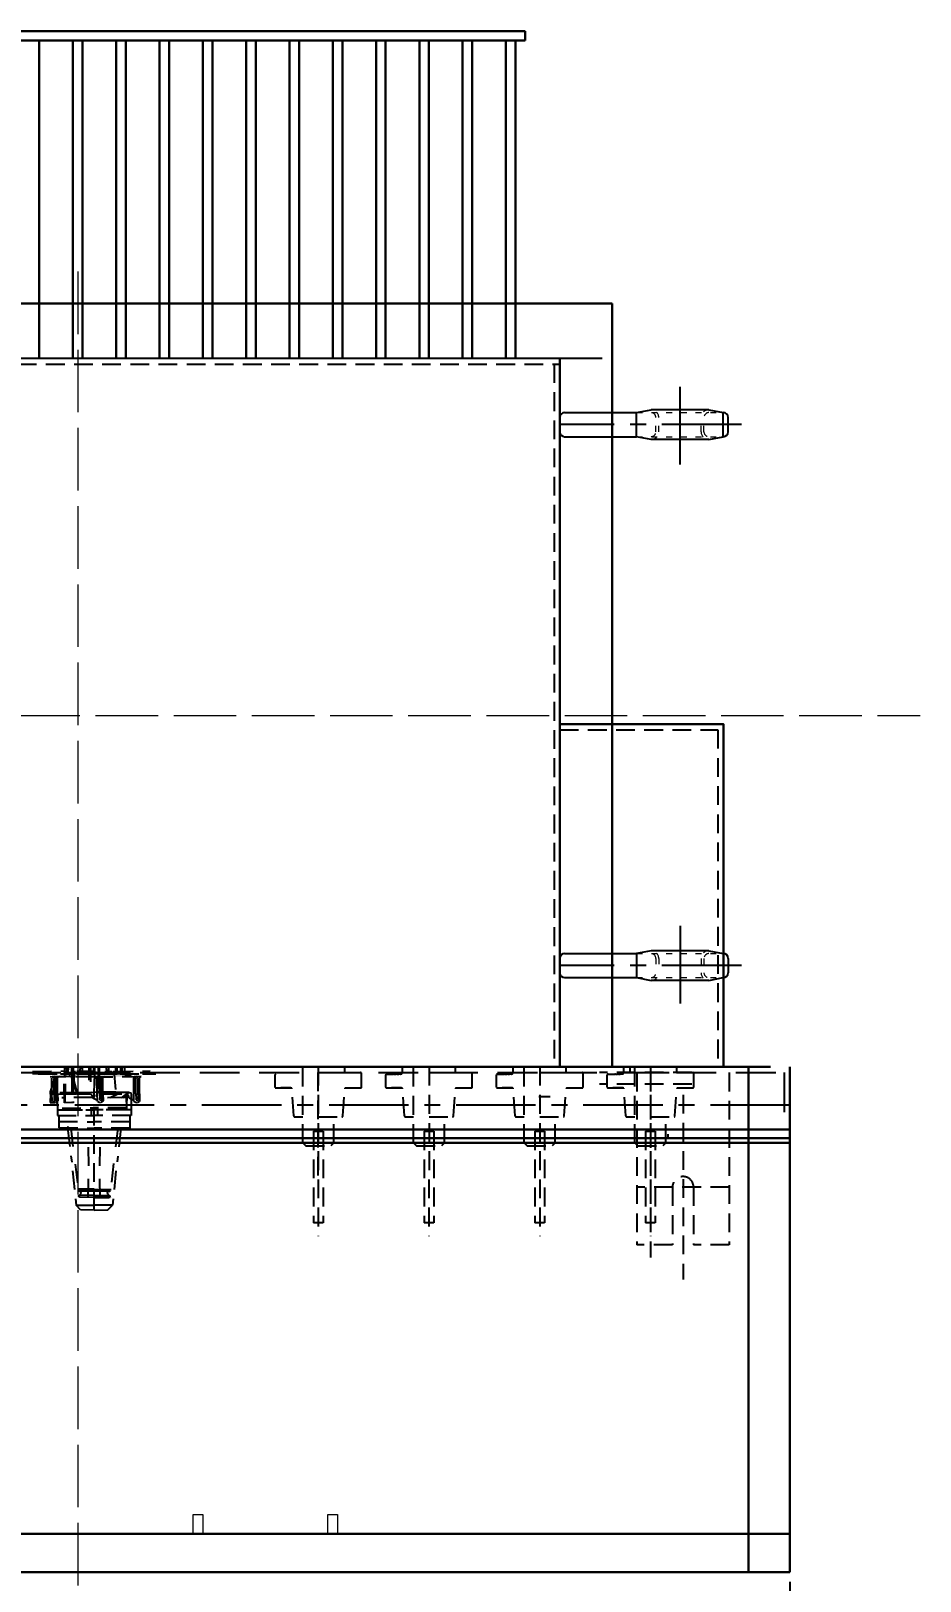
# Model space of a CAD drawing. Header units: millimetres. Extents: x 222663 to 230512, y -187965 to -182415.
# Drawn here: x 224485 to 225408, y -186896 to -185286 of the extents above; entities that cross this region are included whole.
import ezdxf

# ---------------------------------------------------------------- set-up
doc = ezdxf.new("R2010")
doc.units = ezdxf.units.MM
doc.header["$LTSCALE"] = 13
for name, pattern in [('ACAD_ISO03W100', [1.18, 0.47, -0.71]), ('CENTER', [50.8, 31.75, -6.35, 6.35, -6.35]), ('CENTERX2', [101.6, 63.5, -12.7, 12.7, -12.7]), ('DASHED', [0.75, 0.5, -0.25]), ('GEN3', [6.25, 5, -1.25]), ('HIDDEN', [9.525, 6.35, -3.175])]:
    doc.linetypes.add(name, pattern=pattern)
doc.layers.get('0').update_dxf_attribs({"color": 1, "linetype": 'CENTER'})
for name, color, linetype in [('1', 4, 'Continuous'), ('粗实线', 4, 'Continuous'), ('细实线', 2, 'Continuous'), ('虚线', 6, 'HIDDEN'), ('铁心虚线', 1, 'DASHED')]:
    doc.layers.add(name, color=color, linetype=linetype)
doc.layers.add('标注、文本', color=3, linetype='Continuous', lineweight=25)
doc.styles.get("Standard").update_dxf_attribs({"font": 'gbenor.shx', "bigfont": 'gbcbig.shx'})
doc.dimstyles.new('1-20', dxfattribs={"dimscale": 20, "dimtxt": 3.5, "dimasz": 2, "dimexe": 1.5, "dimexo": 0.5, "dimgap": 0.5, "dimtad": 1, "dimtoh": 1, "dimdec": 1, "dimdsep": 46, "dimtxsty": 'Standard', "dimcen": 2.5, "dimclrd": 3, "dimclre": 3, "dimclrt": 3, "dimadec": 0, "dimazin": 2, "dimtfac": 1, "dimtdec": 1, "dimtmove": 0, "dimatfit": 2, "dimfxl": 1, "dimarcsym": 0})

# ---------------------------------------------------------------- blocks, each defined once
blk = doc.blocks.new('*D2283')
at = {"color": 3, "linetype": 'ByBlock', "lineweight": -2, "transparency": 16777216}
for p, q in [((223793.3, -186897.3), (223793.3, -187089)), ((225273.3, -186897.3), (225273.3, -187089)), ((223833.3, -187059), (225233.3, -187059))]:
    blk.add_line(p, q, dxfattribs=at)
at = {"color": 3, "linetype": 'ByBlock', "lineweight": -3, "transparency": 16777216}
for points in [[(223833.3, -187052.4), (223833.3, -187065.7), (223793.3, -187059)], [(225233.3, -187052.4), (225233.3, -187065.7), (225273.3, -187059)]]:
    blk.add_solid(points, dxfattribs=at)
at = {"layer": 'Defpoints', "color": 0, "linetype": 'ByBlock', "lineweight": -3, "transparency": 16777216}
for p in [(223793.3, -186887.3), (225273.3, -186887.3), (225273.3, -187059)]:
    blk.add_point(p, dxfattribs=at)
at = {"color": 3, "linetype": 'ByBlock', "lineweight": -3, "transparency": 16777216, "insert": (224533.3, -187014), "char_height": 70, "attachment_point": 5}
blk.add_mtext('1480', dxfattribs=at)

msp = doc.modelspace()

# ---------------------------------------------------------------- hatches: boundary and pattern name
at = {"layer": '铁心虚线', "ltscale": 3}
h = msp.add_hatch(color=6, dxfattribs=at)
h.dxf.hatch_style = 2
h.paths.add_polyline_path([(224550.25, -186369.19), (224581.58, -186369.24), (224582.38, -186372.7)])
h = msp.add_hatch(color=6, dxfattribs=at)
h.dxf.hatch_style = 2
h.paths.add_polyline_path([(224550.25, -186369.19), (224551.05, -186372.65), (224582.38, -186372.7)])
h = msp.add_hatch(color=6, dxfattribs=at)
h.dxf.hatch_style = 2
h.paths.add_polyline_path([(224581.58, -186369.24), (224587.43, -186369.34), (224588.07, -186372.11)])
h = msp.add_hatch(color=6, dxfattribs=at)
h.dxf.hatch_style = 2
h.paths.add_polyline_path([(224581.58, -186369.24), (224582.38, -186372.7), (224588.07, -186372.11)])
h = msp.add_hatch(color=6, dxfattribs=at)
h.dxf.hatch_style = 2
h.paths.add_polyline_path([(224587.43, -186369.34), (224588.07, -186372.11), (224588.12, -186369.18)])

# ---------------------------------------------------------------- linework, layer by layer
at = {"color": 7, "linetype": 'ByBlock', "lineweight": 30}
for p, q in [((224068.26, -185286.34), (224998.26, -185286.34)), ((224998.26, -185286.34), (224998.26, -185296.34)), ((224068.26, -185296.34), (224998.26, -185296.34)), ((224493.26, -185296.34), (224493.26, -185626.34)), ((224528.26, -185296.34), (224528.26, -185626.34)), ((224538.26, -185296.34), (224538.26, -185626.34)), ((224573.26, -185296.34), (224573.26, -185626.34)), ((224583.26, -185296.34), (224583.26, -185626.34)), ((224618.26, -185296.34), (224618.26, -185626.34)), ((224628.26, -185296.34), (224628.26, -185626.34)), ((224663.26, -185296.34), (224663.26, -185626.34)), ((224673.26, -185296.34), (224673.26, -185626.34)), ((224708.26, -185296.34), (224708.26, -185626.34)), ((224718.26, -185296.34), (224718.26, -185626.34)), ((224753.26, -185296.34), (224753.26, -185626.34)), ((224763.26, -185296.34), (224763.26, -185626.34)), ((224798.26, -185296.34), (224798.26, -185626.34)), ((224808.26, -185296.34), (224808.26, -185626.34)), ((224843.26, -185296.34), (224843.26, -185626.34)), ((224853.26, -185296.34), (224853.26, -185626.34)), ((224888.26, -185296.34), (224888.26, -185626.34)), ((224898.26, -185296.34), (224898.26, -185626.34)), ((224933.26, -185296.34), (224933.26, -185626.34)), ((224943.26, -185296.34), (224943.26, -185626.34)), ((224978.26, -185296.34), (224978.26, -185626.34)), ((224988.26, -185296.34), (224988.26, -185626.34)), ((223977.76, -185569.34), (225088.76, -185569.34)), ((225088.76, -185569.34), (225088.76, -186362.34)), ((225034.26, -185626.34), (225034.26, -186362.34)), ((225230.26, -186362.34), (225230.26, -186887.34)), ((225273.26, -186362.34), (225273.26, -186887.34)), ((223793.26, -186847.34), (225273.26, -186847.34)), ((223793.26, -186887.34), (225273.26, -186887.34))]:
    msp.add_line(p, q, dxfattribs=at)
at = {"color": 1, "linetype": 'GEN3', "lineweight": 18}
for p, q in [((224533.26, -185536.16), (224533.26, -186975.68)), ((223658.03, -185997.34), (225408.49, -185997.34))]:
    msp.add_line(p, q, dxfattribs=at)
at = {"color": 7, "linetype": 'ByBlock', "lineweight": 30}
msp.add_lwpolyline([(225034.26, -186006.34), (225204.26, -186006.34), (225204.26, -186362.34)], dxfattribs=at)
at = {"color": 7, "linetype": 'Continuous', "lineweight": 18}
for points in [[(224663.31, -186847.34), (224653.31, -186847.34), (224653.31, -186827.34), (224663.31, -186827.34)], [(224803.31, -186847.34), (224793.31, -186847.34), (224793.31, -186827.34), (224803.31, -186827.34)]]:
    msp.add_lwpolyline(points, close=True, dxfattribs=at)
at = {"layer": '1', "color": 1, "linetype": 'CENTERX2', "lineweight": -3, "ltscale": 0.1}
for p, q in [((225159.26, -185736.6), (225159.26, -185655.9)), ((225222.88, -185695.26), (225034.26, -185695.26)), ((225159.26, -186215.87), (225159.26, -186296.57)), ((225222.88, -186257.21), (225034.26, -186257.21)), ((225273.26, -186402.34), (223793.26, -186402.34))]:
    msp.add_line(p, q, dxfattribs=at)
at = {"layer": '标注、文本'}
for p, q in [((223988.26, -185626.34), (225078.26, -185626.34)), ((225114.01, -185682.76), (225129.01, -185679.76)), ((225189.01, -185679.76), (225129.01, -185679.76)), ((225189.01, -185679.76), (225204.01, -185682.76)), ((225034.26, -185702.76), (225034.26, -185687.76)), ((225039.26, -185682.76), (225114.01, -185682.76)), ((225114.01, -185707.76), (225114.01, -185682.76)), ((225204.01, -185707.76), (225204.01, -185682.76)), ((225209.25, -185702.76), (225209.25, -185687.76)), ((225039.26, -185707.76), (225114.01, -185707.76)), ((225129.01, -185710.76), (225114.01, -185707.76)), ((225189.01, -185710.76), (225129.01, -185710.76)), ((225189.01, -185710.76), (225204.01, -185707.76)), ((225129.01, -186241.71), (225114.01, -186244.71)), ((225189.01, -186241.71), (225129.01, -186241.71)), ((225189.01, -186241.71), (225204.01, -186244.71)), ((225034.26, -186249.71), (225034.26, -186264.71)), ((225039.26, -186244.71), (225114.01, -186244.71)), ((225114.01, -186244.71), (225114.01, -186269.71)), ((225204.01, -186244.71), (225204.01, -186269.71)), ((225209.25, -186249.71), (225209.25, -186264.71)), ((225039.26, -186269.71), (225114.01, -186269.71)), ((225114.01, -186269.71), (225129.01, -186272.71)), ((225189.01, -186272.71), (225129.01, -186272.71)), ((225189.01, -186272.71), (225204.01, -186269.71))]:
    msp.add_line(p, q, dxfattribs=at)
at = {"layer": '标注、文本', "color": 2, "linetype": 'ACAD_ISO03W100', "lineweight": 18}
for p, q in [((225114.01, -185682.76), (225204.25, -185682.76)), ((225134.01, -185702.76), (225134.01, -185687.76)), ((225137.01, -185702.76), (225137.01, -185687.76)), ((225181.01, -185702.76), (225181.01, -185687.76)), ((225184.01, -185702.76), (225184.01, -185687.76)), ((225114.01, -185707.76), (225204.25, -185707.76)), ((225114.01, -186244.71), (225204.25, -186244.71)), ((225134.01, -186249.71), (225134.01, -186264.71)), ((225137.01, -186249.71), (225137.01, -186264.71)), ((225181.01, -186249.71), (225181.01, -186264.71)), ((225184.01, -186249.71), (225184.01, -186264.71)), ((225114.01, -186269.71), (225204.25, -186269.71))]:
    msp.add_line(p, q, dxfattribs=at)
for centre, radius, start, end in [((225129.01, -185687.76), 8, 0, 90), ((225189.01, -185687.76), 8, 90, 180), ((225129.01, -185687.76), 5, 0, 90), ((225189.01, -185687.76), 5, 90, 180), ((225129.01, -185702.76), 5, 270, 0), ((225129.01, -185702.76), 8, 270, 0), ((225189.01, -185702.76), 8, 180, 270), ((225189.01, -185702.76), 5, 180, 270), ((225129.01, -186249.71), 8, 0, 90), ((225189.01, -186249.71), 8, 90, 180), ((225129.01, -186249.71), 5, 0, 90), ((225189.01, -186249.71), 5, 90, 180), ((225129.01, -186264.71), 5, 270, 0), ((225129.01, -186264.71), 8, 270, 0), ((225189.01, -186264.71), 8, 180, 270), ((225189.01, -186264.71), 5, 180, 270)]:
    msp.add_arc(centre, radius, start, end, dxfattribs=at)
at = {"layer": '标注、文本'}
for centre, start, end in [((225039.26, -185687.76), 90, 180), ((225204.25, -185687.76), 0, 90), ((225039.26, -185702.76), 180, 270), ((225204.25, -185702.76), 270, 0), ((225039.26, -186249.71), 90, 180), ((225204.25, -186249.71), 0, 90), ((225039.26, -186264.71), 180, 270), ((225204.25, -186264.71), 270, 0)]:
    msp.add_arc(centre, 5, start, end, dxfattribs=at)
at = {"layer": '粗实线', "lineweight": 30}
for p, q in [((223793.26, -186362.34), (225253.26, -186362.34)), ((225273.26, -186362.34), (225273.26, -186427.34)), ((223793.26, -186427.34), (225273.26, -186427.34))]:
    msp.add_line(p, q, dxfattribs=at)
at = {"layer": '细实线', "color": 4, "lineweight": 30}
for p, q in [((223793.26, -186436.29), (225273.26, -186436.29)), ((223793.26, -186441.29), (225273.26, -186441.29))]:
    msp.add_line(p, q, dxfattribs=at)
at = {"layer": '虚线', "ltscale": 0.5}
for p, q in [((223793.26, -186368.34), (225273.26, -186368.34)), ((225267.26, -186368.34), (225267.26, -186427.34))]:
    msp.add_line(p, q, dxfattribs=at)
at = {"layer": '铁心虚线', "color": 6, "ltscale": 3}
for p, q in [((224032.26, -185626.34), (225034.26, -185626.34)), ((224032.26, -185632.34), (225034.26, -185632.34)), ((225028.26, -185632.34), (225028.26, -186362.34)), ((224550.26, -186511.22), (224550.58, -186362.34)), ((224738.29, -186383.34), (224738.29, -186370.82)), ((224767.27, -186441.34), (224767.27, -186362.34)), ((224783.28, -186362.34), (224783.26, -186538.23)), ((224783.27, -186368.34), (224823.27, -186368.34)), ((224783.29, -186368.34), (224823.29, -186368.34)), ((224783.29, -186368.34), (224827.29, -186368.34)), ((224783.3, -186475.37), (224783.3, -186362.34)), ((224783.3, -186362.34), (224783.3, -186414.34)), ((224810.77, -186368.34), (224810.77, -186362.34)), ((224810.79, -186368.34), (224810.79, -186362.34)), ((224828.29, -186383.34), (224828.29, -186369.34)), ((224853.32, -186383.34), (224853.32, -186370.82)), ((224854.32, -186369.82), (224859.33, -186369.84)), ((224859.33, -186370.39), (224859.33, -186369.84)), ((224861.27, -186370.39), (224859.33, -186370.39)), ((224861.27, -186369.84), (224861.27, -186370.39)), ((224861.27, -186369.84), (224861.27, -186370.39)), ((224862.22, -186369.84), (224861.27, -186369.84)), ((224862.22, -186370.39), (224862.22, -186369.84)), ((224864.17, -186370.39), (224862.22, -186370.39)), ((224865.12, -186369.84), (224864.17, -186369.84)), ((224864.17, -186369.84), (224864.17, -186370.39)), ((224864.17, -186369.84), (224864.17, -186370.39)), ((224865.12, -186370.39), (224865.12, -186369.84)), ((224867.06, -186370.39), (224865.12, -186370.39)), ((224868.82, -186369.84), (224867.06, -186369.84)), ((224867.06, -186369.84), (224867.06, -186370.39)), ((224870.8, -186366.34), (224870.8, -186362.34)), ((224870.82, -186367.84), (224870.82, -186362.34)), ((224882.3, -186441.34), (224882.3, -186362.34)), ((224898.31, -186362.34), (224898.29, -186538.23)), ((224898.3, -186368.34), (224938.3, -186368.34)), ((224898.32, -186368.34), (224938.32, -186368.34)), ((224898.32, -186368.34), (224942.32, -186368.34)), ((224925.8, -186368.34), (224925.8, -186362.34)), ((224925.82, -186368.34), (224925.82, -186362.34)), ((224943.32, -186383.34), (224943.32, -186369.34)), ((224968.34, -186383.34), (224968.34, -186370.82)), ((224969.34, -186369.82), (224974.35, -186369.84)), ((224974.35, -186370.39), (224974.35, -186369.84)), ((224976.29, -186370.39), (224974.35, -186370.39)), ((224976.29, -186369.84), (224976.29, -186370.39)), ((224976.29, -186369.84), (224976.29, -186370.39)), ((224977.24, -186369.84), (224976.29, -186369.84)), ((224977.24, -186370.39), (224977.24, -186369.84)), ((224979.19, -186370.39), (224977.24, -186370.39)), ((224980.14, -186369.84), (224979.19, -186369.84)), ((224979.19, -186369.84), (224979.19, -186370.39)), ((224979.19, -186369.84), (224979.19, -186370.39)), ((224980.14, -186370.39), (224980.14, -186369.84)), ((224982.08, -186370.39), (224980.14, -186370.39)), ((224983.84, -186369.84), (224982.08, -186369.84)), ((224982.08, -186369.84), (224982.08, -186370.39)), ((224985.82, -186366.34), (224985.82, -186362.34)), ((224985.84, -186367.84), (224985.84, -186362.34)), ((224997.32, -186441.34), (224997.32, -186362.34)), ((225013.33, -186362.34), (225013.31, -186538.23)), ((225013.32, -186368.34), (225053.32, -186368.34)), ((225013.34, -186368.34), (225053.33, -186368.34)), ((225013.34, -186368.34), (225057.34, -186368.34)), ((225040.82, -186368.34), (225040.82, -186362.34)), ((225040.83, -186368.34), (225040.83, -186362.34)), ((225058.34, -186383.34), (225058.34, -186369.34)), ((225171.35, -186368.34), (225075.35, -186368.34)), ((225083.34, -186383.34), (225083.34, -186370.82)), ((225084.34, -186369.82), (225089.35, -186369.84)), ((225089.35, -186370.39), (225089.35, -186369.84)), ((225091.29, -186370.39), (225089.35, -186370.39)), ((225091.29, -186369.84), (225091.29, -186370.39)), ((225091.29, -186369.84), (225091.29, -186370.39)), ((225092.24, -186369.84), (225091.29, -186369.84)), ((225092.24, -186370.39), (225092.24, -186369.84)), ((225094.19, -186370.39), (225092.24, -186370.39)), ((225095.14, -186369.84), (225094.19, -186369.84)), ((225094.19, -186369.84), (225094.19, -186370.39)), ((225094.19, -186369.84), (225094.19, -186370.39)), ((225095.14, -186370.39), (225095.14, -186369.84)), ((225097.08, -186370.39), (225095.14, -186370.39)), ((225098.84, -186369.84), (225097.08, -186369.84)), ((225097.08, -186369.84), (225097.08, -186370.39)), ((225100.82, -186366.34), (225100.82, -186362.34)), ((225100.84, -186367.84), (225100.84, -186362.34)), ((225106.85, -186362.34), (225106.85, -186368.34)), ((225112.32, -186441.34), (225112.32, -186362.34)), ((225114.26, -186368.34), (225114.26, -186547.34)), ((225128.33, -186362.34), (225128.31, -186538.23)), ((225128.32, -186368.34), (225168.32, -186368.34)), ((225128.34, -186368.34), (225168.34, -186368.34)), ((225128.34, -186368.34), (225172.34, -186368.34)), ((225128.35, -186368.34), (225128.35, -186560.34)), ((225155.82, -186368.34), (225155.82, -186362.34)), ((225155.84, -186368.34), (225155.84, -186362.34)), ((225173.34, -186383.34), (225173.34, -186369.34)), ((225210.26, -186368.34), (225210.26, -186547.34)), ((224739.29, -186384.34), (224754.86, -186384.34)), ((224754.84, -186384.34), (224744.27, -186384.34)), ((224754.85, -186384.34), (224744.29, -186384.34)), ((224757.71, -186413.4), (224755.84, -186385.27)), ((224757.72, -186413.4), (224755.85, -186385.27)), ((224808.84, -186413.4), (224810.71, -186385.27)), ((224808.85, -186413.4), (224810.72, -186385.27)), ((224811.71, -186384.34), (224822.27, -186384.34)), ((224811.72, -186384.34), (224822.29, -186384.34)), ((224811.73, -186384.34), (224827.29, -186384.34)), ((224854.32, -186384.34), (224869.89, -186384.34)), ((224869.87, -186384.34), (224859.3, -186384.34)), ((224869.88, -186384.34), (224859.32, -186384.34)), ((224872.74, -186413.4), (224870.87, -186385.27)), ((224872.75, -186413.4), (224870.88, -186385.27)), ((224923.87, -186413.4), (224925.74, -186385.27)), ((224923.88, -186413.4), (224925.75, -186385.27)), ((224926.74, -186384.34), (224937.31, -186384.34)), ((224926.75, -186384.34), (224937.32, -186384.34)), ((224926.76, -186384.34), (224942.32, -186384.34)), ((224969.34, -186384.34), (224984.91, -186384.34)), ((224984.89, -186384.34), (224974.32, -186384.34)), ((224984.9, -186384.34), (224974.33, -186384.34)), ((224987.76, -186413.4), (224985.88, -186385.27)), ((224987.77, -186413.4), (224985.9, -186385.27)), ((225038.88, -186413.4), (225040.76, -186385.27)), ((225038.9, -186413.4), (225040.77, -186385.27)), ((225041.76, -186384.34), (225052.32, -186384.34)), ((225041.77, -186384.34), (225052.34, -186384.34)), ((225041.78, -186384.34), (225057.34, -186384.34)), ((225171.35, -186380.34), (225075.35, -186380.34)), ((225084.34, -186384.34), (225099.91, -186384.34)), ((225099.89, -186384.34), (225089.32, -186384.34)), ((225099.9, -186384.34), (225089.34, -186384.34)), ((225102.76, -186413.4), (225100.89, -186385.27)), ((225102.77, -186413.4), (225100.9, -186385.27)), ((225153.89, -186413.4), (225155.76, -186385.27)), ((225153.9, -186413.4), (225155.77, -186385.27)), ((225156.76, -186384.34), (225167.32, -186384.34)), ((225156.77, -186384.34), (225167.34, -186384.34)), ((225156.78, -186384.34), (225172.34, -186384.34)), ((225012.34, -186393.34), (225024.34, -186393.34)), ((225162.26, -186391.34), (225162.26, -186583.34)), ((224758.71, -186414.34), (224767.27, -186414.34)), ((224758.72, -186414.34), (224767.29, -186414.34)), ((224783.27, -186414.34), (224807.84, -186414.34)), ((224783.29, -186414.34), (224807.85, -186414.34)), ((224799.27, -186441.34), (224799.27, -186414.34)), ((224873.74, -186414.34), (224882.3, -186414.34)), ((224873.75, -186414.34), (224882.32, -186414.34)), ((224898.31, -186414.34), (224922.87, -186414.34)), ((224898.32, -186414.34), (224922.88, -186414.34)), ((224914.3, -186441.34), (224914.3, -186414.34)), ((224988.76, -186414.34), (224997.32, -186414.34)), ((224988.77, -186414.34), (224997.33, -186414.34)), ((225013.32, -186414.34), (225037.89, -186414.34)), ((225013.34, -186414.34), (225037.9, -186414.34)), ((225029.32, -186441.34), (225029.32, -186414.34)), ((225103.76, -186414.34), (225112.32, -186414.34)), ((225103.77, -186414.34), (225112.34, -186414.34)), ((225128.32, -186414.34), (225152.89, -186414.34)), ((225128.34, -186414.34), (225152.9, -186414.34)), ((225144.32, -186441.34), (225144.32, -186414.34)), ((224778.27, -186429.34), (224788.26, -186429.34)), ((224778.27, -186429.34), (224778.27, -186524.34)), ((224788.26, -186429.34), (224788.26, -186524.34)), ((224893.3, -186429.34), (224903.29, -186429.34)), ((224893.3, -186429.34), (224893.3, -186524.34)), ((224903.29, -186429.34), (224903.29, -186524.34)), ((225008.32, -186429.34), (225018.31, -186429.34)), ((225008.32, -186429.34), (225008.32, -186524.34)), ((225018.31, -186429.34), (225018.3, -186524.34)), ((225123.32, -186429.34), (225133.31, -186429.34)), ((225123.32, -186429.34), (225123.32, -186524.34)), ((225133.31, -186429.34), (225133.31, -186524.34)), ((225146.39, -186432.29), (225146.39, -186436.29)), ((225146.39, -186432.29), (225146.39, -186436.29)), ((224767.27, -186441.34), (224770.27, -186444.34)), ((224799.27, -186441.34), (224767.27, -186441.34)), ((224767.27, -186441.34), (224770.27, -186444.34)), ((224799.27, -186441.34), (224767.27, -186441.34)), ((224770.27, -186444.34), (224796.27, -186444.34)), ((224770.27, -186444.34), (224796.27, -186444.34)), ((224799.27, -186441.34), (224796.27, -186444.34)), ((224799.27, -186441.34), (224796.27, -186444.34)), ((224882.3, -186441.34), (224885.3, -186444.34)), ((224914.3, -186441.34), (224882.3, -186441.34)), ((224882.3, -186441.34), (224885.3, -186444.34)), ((224914.3, -186441.34), (224882.3, -186441.34)), ((224885.3, -186444.34), (224911.3, -186444.34)), ((224885.3, -186444.34), (224911.3, -186444.34)), ((224914.3, -186441.34), (224911.3, -186444.34)), ((224914.3, -186441.34), (224911.3, -186444.34)), ((224997.32, -186441.34), (225000.32, -186444.34)), ((225029.32, -186441.34), (224997.32, -186441.34)), ((224997.32, -186441.34), (225000.32, -186444.34)), ((225029.32, -186441.34), (224997.32, -186441.34)), ((225000.32, -186444.34), (225026.32, -186444.34)), ((225000.32, -186444.34), (225026.32, -186444.34)), ((225029.32, -186441.34), (225026.32, -186444.34)), ((225029.32, -186441.34), (225026.32, -186444.34)), ((225112.32, -186441.34), (225115.32, -186444.34)), ((225144.32, -186441.34), (225112.32, -186441.34)), ((225112.32, -186441.34), (225115.32, -186444.34)), ((225144.32, -186441.34), (225112.32, -186441.34)), ((225115.32, -186444.34), (225141.32, -186444.34)), ((225115.32, -186444.34), (225141.32, -186444.34)), ((225144.32, -186441.34), (225141.32, -186444.34)), ((225144.32, -186441.34), (225141.32, -186444.34)), ((225210.26, -186487.34), (225114.26, -186487.34)), ((225151.26, -186487.34), (225151.26, -186547.34)), ((225173.26, -186487.34), (225173.26, -186547.34)), ((224788.26, -186524.34), (224778.27, -186524.34)), ((224903.29, -186524.34), (224893.3, -186524.34)), ((225018.3, -186524.34), (225008.32, -186524.34)), ((225133.31, -186524.34), (225123.32, -186524.34)), ((225151.26, -186547.34), (225114.26, -186547.34)), ((225210.26, -186547.34), (225173.26, -186547.34))]:
    msp.add_line(p, q, dxfattribs=at)
for points in [[(225034.26, -186012.34), (225198.26, -186012.34), (225198.26, -186362.34)], [(224492.27, -186369.5), (224529.46, -186369.66)], [(224504.61, -186372.48), (224506.85, -186372.69), (224508.39, -186373.07), (224508.71, -186374.45)], [(224504.93, -186390.58), (224505.14, -186388.34), (224510.25, -186372.6)], [(224514.08, -186372.48), (224506.85, -186372.69)], [(224550.36, -186372.81), (224510.25, -186372.6), (224507.86, -186390.63)], [(224508.92, -186372.22), (224510.63, -186373.28), (224510.94, -186374.66)], [(224512.33, -186374.34), (224512.7, -186372.8), (224514.08, -186372.48)], [(224550.25, -186369.19), (224518.92, -186369.14), (224519.45, -186368.29), (224550.78, -186368.34)], [(224519.74, -186362.34), (224519.45, -186368.29)], [(224524.93, -186372.16), (224525.15, -186369.93), (224519.46, -186370.51), (224519.93, -186372.59)], [(224526.48, -186372.53), (224531.53, -186388.12), (224531.32, -186390.35)], [(224529.98, -186366.58), (224527.86, -186388.93)], [(224527.86, -186372.21), (224532.38, -186388.65), (224532.86, -186390.73), (224530.63, -186390.51)], [(224545.3, -186376.16), (224545.14, -186362.34)], [(224546.44, -186362.34), (224546.47, -186378.07)], [(224550.25, -186369.19), (224581.58, -186369.24), (224582.11, -186368.39), (224550.78, -186368.34)], [(224550.36, -186372.81), (224588.07, -186372.11), (224588.12, -186369.18), (224550.25, -186369.19)], [(224550.36, -186372.81), (224589.61, -186372.48), (224591.16, -186372.85), (224591.48, -186374.24)], [(224553.97, -186372.7), (224555.52, -186373.07), (224555.84, -186374.45)], [(224554.52, -186362.34), (224554.56, -186378.39)], [(224554.72, -186369.61), (224583.12, -186369.61)], [(224555.62, -186376.69), (224555.78, -186362.34)], [(224556.05, -186372.22), (224557.75, -186373.28), (224558.07, -186374.67)], [(224559.45, -186374.35), (224559.83, -186372.8), (224561.21, -186372.48)], [(224570.78, -186366.63), (224572.97, -186388.71)], [(224577.27, -186369.5), (224614.46, -186369.66)], [(224581.72, -186362.34), (224582.11, -186368.39)], [(224589.61, -186372.48), (224591.85, -186372.69), (224593.39, -186373.07), (224593.71, -186374.45)], [(224599.08, -186372.48), (224591.85, -186372.69)], [(224593.92, -186372.22), (224595.63, -186373.28), (224595.94, -186374.66)], [(224597.33, -186374.34), (224597.7, -186372.8), (224599.08, -186372.48)], [(224527.86, -186388.93), (224550.41, -186388.82)], [(224504.93, -186390.58), (224504.77, -186399.35), (224509.24, -186399.78), (224509.24, -186390.31)], [(224504.93, -186390.58), (224546.42, -186390.47), (224547.27, -186391), (224548.28, -186392.22)], [(224510.15, -186399.61), (224508.61, -186399.24), (224507.06, -186398.87), (224506.74, -186397.48)], [(224511.05, -186397.22), (224509.51, -186396.84), (224509.19, -186395.46)], [(224512.6, -186397.59), (224512.06, -186398.44), (224510.15, -186399.61)], [(224511.63, -186391.21), (224512.38, -186407.07), (224512.27, -186412.92), (224550.15, -186412.91)], [(224512.38, -186390.35), (224512.6, -186397.59)], [(224548.76, -186394.3), (224516.74, -186394.41)], [(224553.87, -186397.49), (224548.92, -186394.99), (224548.28, -186392.22)], [(224583.76, -186391.31), (224584.83, -186389.61), (224586.9, -186389.13), (224588.45, -186389.5), (224588.92, -186391.58), (224588.82, -186406.9), (224588.71, -186412.75), (224550.15, -186412.91)], [(224559.51, -186390.36), (224584.3, -186390.46), (224584.03, -186405.09), (224583.66, -186406.63), (224582.28, -186406.95), (224550.25, -186407.06)], [(224557.27, -186399.61), (224555.73, -186399.24), (224554.19, -186398.87), (224553.87, -186397.49)], [(224555.89, -186390.47), (224558.13, -186390.68)], [(224555.89, -186390.47), (224558.13, -186390.68)], [(224558.18, -186397.22), (224556.64, -186396.85), (224556.32, -186395.47)], [(224559.72, -186397.59), (224558.5, -186398.6), (224557.27, -186399.61)], [(224559.51, -186390.36), (224584.3, -186390.46), (224585.15, -186390.99), (224586.16, -186392.22)], [(224559.51, -186390.36), (224559.72, -186397.59)], [(224584.08, -186392.7), (224584.3, -186390.46), (224583.71, -186394.24), (224559.77, -186394.67)], [(224591.74, -186397.48), (224586.8, -186394.98), (224586.16, -186392.22)], [(224595.15, -186399.61), (224593.61, -186399.24), (224592.06, -186398.87), (224591.74, -186397.48)], [(224596.05, -186397.22), (224594.51, -186396.84), (224594.19, -186395.46)], [(224597.6, -186397.59), (224597.06, -186398.44), (224595.15, -186399.61)], [(224597.38, -186390.35), (224597.6, -186397.59)], [(224512.27, -186412.92), (224513.82, -186413.29), (224513.76, -186425.68), (224550.26, -186426)], [(224513.71, -186419.14), (224550.2, -186419.46)], [(224587.33, -186413.07), (224587.44, -186426.16), (224550.26, -186426)], [(224522.91, -186424.3), (224522.54, -186425.84), (224527.07, -186461.22)], [(224577.97, -186426.16), (224574.41, -186461.21)], [(224544.73, -186465.15), (224544.3, -186441.21)], [(224556.43, -186465.36), (224556.69, -186441.27)], [(224530.47, -186463.34), (224534.09, -186491.64)], [(224570.42, -186462.86), (224567.5, -186491.21)], [(224527.76, -186470.53), (224531.59, -186506.06), (224550.53, -186506.06)], [(224544.3, -186498.03), (224544.57, -186473.93)], [(224572.87, -186470.31), (224569.47, -186506.06), (224550.53, -186506.06)], [(224556.7, -186498.08), (224556.27, -186474.14)], [(224534.52, -186496.64), (224534.36, -186495.95), (224535.05, -186495.79)], [(224550.85, -186497.97), (224535.53, -186497.87), (224534.68, -186497.33), (224534.52, -186496.64)], [(224534.78, -186491.48), (224536.32, -186491.86), (224536.64, -186493.24), (224536.27, -186494.78), (224535.05, -186495.79)], [(224565.69, -186496), (224564.68, -186494.78), (224564.36, -186493.4), (224564.73, -186491.85), (224566.81, -186491.37)], [(224566.7, -186497.23), (224566.86, -186497.92), (224565.48, -186498.24)], [(224565.69, -186496), (224566.54, -186496.53), (224566.7, -186497.23)], [(224550.26, -186511.22), (224536.33, -186510.79), (224531.59, -186506.06)], [(224550.26, -186511.22), (224564.73, -186510.79), (224569.47, -186506.06)]]:
    msp.add_lwpolyline(points, dxfattribs=at)
for points in [[(224527, -186369.46), (224527.33, -186399.24), (224519.4, -186399.62), (224518.92, -186369.14)], [(224528.6, -186369.13), (224528.4, -186399.77), (224520.31, -186399.45), (224520.68, -186369.5)]]:
    msp.add_lwpolyline(points, close=True, dxfattribs=at)
for centre, radius, start, end in [((224739.29, -186370.82), 1, 90, 180), ((224827.29, -186369.34), 1, 0, 90), ((224854.32, -186370.82), 1, 90, 180), ((224868.82, -186367.84), 2, 270, 0), ((224868.82, -186367.84), 2, 270, 0), ((224942.32, -186369.34), 1, 0, 90), ((224969.34, -186370.82), 1, 90, 180), ((224983.84, -186367.84), 2, 270, 0), ((224983.84, -186367.84), 2, 270, 0), ((225057.34, -186369.34), 1, 0, 90), ((225084.34, -186370.82), 1, 90, 180), ((225098.84, -186367.84), 2, 270, 0), ((225098.84, -186367.84), 2, 270, 0), ((225172.34, -186369.34), 1, 0, 90), ((224739.29, -186383.34), 1, 180, 270), ((224754.84, -186385.34), 1, 3.81407, 90), ((224754.85, -186385.34), 1, 3.81407, 90), ((224754.86, -186385.34), 1, 3.81407, 90), ((224811.71, -186385.34), 1, 90, 176.18593), ((224811.72, -186385.34), 1, 90, 176.18593), ((224811.73, -186385.34), 1, 90, 176.18593), ((224827.29, -186383.34), 1, 270, 0), ((224854.32, -186383.34), 1, 180, 270), ((224869.87, -186385.34), 1, 3.81407, 90), ((224869.88, -186385.34), 1, 3.81407, 90), ((224869.89, -186385.34), 1, 3.81407, 90), ((224926.74, -186385.34), 1, 90, 176.18593), ((224926.75, -186385.34), 1, 90, 176.18593), ((224926.76, -186385.34), 1, 90, 176.18593), ((224942.32, -186383.34), 1, 270, 0), ((224969.34, -186383.34), 1, 180, 270), ((224984.89, -186385.34), 1, 3.81407, 90), ((224984.9, -186385.34), 1, 3.81407, 90), ((224984.91, -186385.34), 1, 3.81407, 90), ((225041.76, -186385.34), 1, 90, 176.18593), ((225041.77, -186385.34), 1, 90, 176.18593), ((225041.78, -186385.34), 1, 90, 176.18593), ((225057.34, -186383.34), 1, 270, 0), ((225084.34, -186383.34), 1, 180, 270), ((225099.89, -186385.34), 1, 3.81407, 90), ((225099.9, -186385.34), 1, 3.81407, 90), ((225099.91, -186385.34), 1, 3.81407, 90), ((225156.76, -186385.34), 1, 90, 176.18593), ((225156.77, -186385.34), 1, 90, 176.18593), ((225156.78, -186385.34), 1, 90, 176.18593), ((225172.34, -186383.34), 1, 270, 0), ((224758.71, -186413.34), 1, 183.81407, 270), ((224758.72, -186413.34), 1, 183.81407, 270), ((224807.84, -186413.34), 1, 270, 356.18593), ((224807.85, -186413.34), 1, 270, 356.18593), ((224873.74, -186413.34), 1, 183.81407, 270), ((224873.75, -186413.34), 1, 183.81407, 270), ((224922.87, -186413.34), 1, 270, 356.18593), ((224922.88, -186413.34), 1, 270, 356.18593), ((224988.76, -186413.34), 1, 183.81407, 270), ((224988.77, -186413.34), 1, 183.81407, 270), ((225037.89, -186413.34), 1, 270, 356.18593), ((225037.9, -186413.34), 1, 270, 356.18593), ((225103.76, -186413.34), 1, 183.81407, 270), ((225103.77, -186413.34), 1, 183.81407, 270), ((225152.89, -186413.34), 1, 270, 356.18593), ((225152.9, -186413.34), 1, 270, 356.18593), ((225162.26, -186487.34), 11, 0, 180)]:
    msp.add_arc(centre, radius, start, end, dxfattribs=at)
for points in [[(224486.2, -186369.41), (224486.2, -186369.41), (224523.39, -186369.56), (224523.39, -186369.56)], [(224486.42, -186367.17), (224486.42, -186367.17), (224523.44, -186366.64), (224523.44, -186366.64)], [(224514.08, -186372.48), (224514.08, -186372.48), (224527.86, -186372.21), (224527.86, -186372.21)], [(224519.74, -186362.34), (224519.57, -186365.91), (224519.45, -186368.29), (224519.45, -186368.29)], [(224522.06, -186362.34), (224521.84, -186366.04), (224521.68, -186368.5), (224521.68, -186368.5)], [(224523.35, -186362.34), (224523.18, -186365.85), (224523.07, -186368.18), (224523.07, -186368.18)], [(224526.97, -186362.34), (224526.8, -186365.79), (224526.69, -186368.07), (224526.69, -186368.07)], [(224528.6, -186362.34), (224528.38, -186366.01), (224528.23, -186368.45), (224528.23, -186368.45)], [(224532.16, -186369.72), (224532.16, -186369.72), (224568.5, -186369.35), (224568.5, -186369.35)], [(224532.22, -186366.8), (224532.22, -186366.8), (224568.71, -186367.11), (224568.71, -186367.11)], [(224535.75, -186362.34), (224535.58, -186365.88), (224535.46, -186368.23), (224535.46, -186368.23)], [(224537.97, -186362.34), (224537.8, -186366.01), (224537.7, -186368.44), (224537.7, -186368.44)], [(224550.09, -186368.5), (224550.09, -186368.5), (224550.09, -186365.74), (224550.09, -186362.34)], [(224550.63, -186362.34), (224550.64, -186371.6), (224550.68, -186393.13), (224550.68, -186393.13)], [(224550.78, -186368.34), (224550.78, -186368.34), (224550.78, -186365.67), (224550.78, -186362.34)], [(224562.89, -186362.34), (224563.06, -186365.97), (224563.18, -186368.39), (224563.18, -186368.39)], [(224565.12, -186362.34), (224565.29, -186366.09), (224565.41, -186368.6), (224565.41, -186368.6)], [(224571.2, -186369.41), (224571.2, -186369.41), (224608.39, -186369.56), (224608.39, -186369.56)], [(224571.42, -186367.17), (224571.42, -186367.17), (224608.44, -186366.64), (224608.44, -186366.64)], [(224572.36, -186362.34), (224572.53, -186365.97), (224572.65, -186368.39), (224572.65, -186368.39)], [(224573.89, -186362.34), (224574.07, -186366.18), (224574.19, -186368.76), (224574.19, -186368.76)], [(224577.51, -186362.34), (224577.69, -186366.12), (224577.81, -186368.65), (224577.81, -186368.65)], [(224578.91, -186362.34), (224579.08, -186365.94), (224579.19, -186368.33), (224579.19, -186368.33)], [(224581.72, -186362.34), (224581.96, -186365.97), (224582.11, -186368.39), (224582.11, -186368.39)], [(224506.53, -186390.25), (224506.53, -186390.25), (224506.48, -186374.24), (224506.48, -186374.24)], [(224508.77, -186390.46), (224508.77, -186390.46), (224508.71, -186374.45), (224508.71, -186374.45)], [(224511, -186390.67), (224511, -186390.67), (224510.94, -186374.66), (224510.94, -186374.66)], [(224512.38, -186390.35), (224512.38, -186390.35), (224512.33, -186374.34), (224512.33, -186374.34)], [(224514.77, -186389.03), (224514.77, -186389.03), (224550.41, -186388.82), (224550.41, -186388.82)], [(224572.97, -186388.71), (224572.97, -186388.71), (224550.41, -186388.82), (224550.41, -186388.82)], [(224586.9, -186389.13), (224586.9, -186389.13), (224550.41, -186388.82), (224550.41, -186388.82)], [(224552.75, -186373.71), (224552.75, -186373.71), (224556.26, -186388.92), (224556.26, -186388.92)], [(224553.66, -186390.25), (224553.66, -186390.25), (224553.6, -186374.24), (224553.6, -186374.24)], [(224555.89, -186390.47), (224555.89, -186390.47), (224555.84, -186374.45), (224555.84, -186374.45)], [(224558.13, -186390.68), (224558.13, -186390.68), (224558.07, -186374.67), (224558.07, -186374.67)], [(224559.51, -186390.36), (224559.51, -186390.36), (224559.45, -186374.35), (224559.45, -186374.35)], [(224591.53, -186390.25), (224591.53, -186390.25), (224591.48, -186374.24), (224591.48, -186374.24)], [(224593.77, -186390.46), (224593.77, -186390.46), (224593.71, -186374.45), (224593.71, -186374.45)], [(224596, -186390.67), (224596, -186390.67), (224595.94, -186374.66), (224595.94, -186374.66)], [(224597.38, -186390.35), (224597.38, -186390.35), (224597.33, -186374.34), (224597.33, -186374.34)], [(224506.74, -186397.48), (224506.74, -186397.48), (224506.53, -186390.25), (224506.53, -186390.25)], [(224508.77, -186390.46), (224508.77, -186390.46), (224511, -186390.67), (224511, -186390.67)], [(224508.77, -186390.46), (224508.77, -186390.46), (224509.19, -186395.46), (224509.19, -186395.46)], [(224511.05, -186397.22), (224511.05, -186397.22), (224510.36, -186397.38), (224510.36, -186397.38)], [(224511, -186390.67), (224511, -186390.67), (224511.05, -186397.22), (224511.05, -186397.22)], [(224512.38, -186390.35), (224512.38, -186390.35), (224532.86, -186390.73), (224532.86, -186390.73)], [(224517.06, -186405.26), (224517.06, -186405.26), (224550.47, -186404.83), (224550.47, -186404.83)], [(224584.03, -186405.09), (224584.03, -186405.09), (224550.47, -186404.83), (224550.47, -186404.83)], [(224553.87, -186397.49), (224553.87, -186397.49), (224553.66, -186390.25), (224553.66, -186390.25)], [(224555.89, -186390.47), (224555.89, -186390.47), (224556.32, -186395.47), (224556.32, -186395.47)], [(224558.18, -186397.22), (224558.18, -186397.22), (224557.49, -186397.38), (224557.49, -186397.38)], [(224558.13, -186390.68), (224558.13, -186390.68), (224558.18, -186397.22), (224558.18, -186397.22)], [(224576.21, -186390.14), (224576.21, -186390.14), (224567.01, -186394.45), (224567.01, -186394.45)], [(224572.01, -186394.03), (224572.01, -186394.03), (224571.32, -186394.19), (224571.32, -186394.19)], [(224578.71, -186394.67), (224578.71, -186394.67), (224584.3, -186390.46), (224584.3, -186390.46)], [(224580.79, -186394.19), (224580.79, -186394.19), (224584.08, -186392.7), (224584.08, -186392.7)], [(224583.76, -186391.31), (224583.76, -186391.31), (224583.82, -186407.33), (224583.82, -186407.33)], [(224586.9, -186389.13), (224586.9, -186389.13), (224586.21, -186389.29), (224586.21, -186389.29)], [(224591.74, -186397.48), (224591.74, -186397.48), (224591.53, -186390.25), (224591.53, -186390.25)], [(224593.77, -186390.46), (224593.77, -186390.46), (224596, -186390.67), (224596, -186390.67)], [(224593.77, -186390.46), (224593.77, -186390.46), (224594.19, -186395.46), (224594.19, -186395.46)], [(224596.05, -186397.22), (224596.05, -186397.22), (224595.36, -186397.38), (224595.36, -186397.38)], [(224596, -186390.67), (224596, -186390.67), (224596.05, -186397.22), (224596.05, -186397.22)], [(224512.38, -186407.07), (224512.38, -186407.07), (224550.25, -186407.06), (224550.25, -186407.06)], [(224518.92, -186407.01), (224518.92, -186407.01), (224550.25, -186407.06), (224550.25, -186407.06)], [(224547.33, -186407.01), (224547.33, -186407.01), (224547.22, -186412.86), (224547.22, -186412.86)], [(224587.38, -186419.61), (224587.38, -186419.61), (224550.2, -186419.46), (224550.2, -186419.46)], [(224588.82, -186406.9), (224588.82, -186406.9), (224550.25, -186407.06), (224550.25, -186407.06)], [(224553.87, -186406.96), (224553.87, -186406.96), (224553.77, -186412.81), (224553.77, -186412.81)], [(224526.16, -186425.74), (224526.16, -186425.74), (224529.09, -186454.19), (224529.09, -186454.19)], [(224575.04, -186426.1), (224575.04, -186426.1), (224571.43, -186454.62), (224571.43, -186454.62)], [(224550.31, -186489.35), (224550.31, -186489.35), (224533.61, -186489.57), (224533.61, -186489.57)], [(224534.52, -186496.64), (224534.52, -186496.64), (224533.83, -186496.8), (224533.83, -186496.8)], [(224550.79, -186491.43), (224550.79, -186491.43), (224534.09, -186491.64), (224534.09, -186491.64)], [(224550.37, -186495.9), (224550.37, -186495.9), (224535.05, -186495.79), (224535.05, -186495.79)], [(224550.31, -186489.35), (224550.31, -186489.35), (224567.87, -186489.67), (224567.87, -186489.67)], [(224550.37, -186495.9), (224550.37, -186495.9), (224566.38, -186495.84), (224566.38, -186495.84)], [(224550.79, -186491.43), (224550.79, -186491.43), (224567.5, -186491.21), (224567.5, -186491.21)], [(224550.85, -186497.97), (224550.85, -186497.97), (224565.48, -186498.24), (224565.48, -186498.24)]]:
    msp.add_open_spline(points, degree=3, dxfattribs=at)

# ---------------------------------------------------------------- dimensions: what is measured, and where the dimension line sits
at = {"color": 4, "linetype": 'ByBlock', "lineweight": -3, "true_color": 0x00ffff}
dim = msp.add_linear_dim(base=(225273.26, -187059.03), p1=(223793.26, -186887.34), p2=(225273.26, -186887.34), dimstyle='1-20', dxfattribs=at)
dim.commit()
dim.dimension.update_dxf_attribs({"geometry": '*D2283', "text_midpoint": (224533.26, -187014.03)})

doc.saveas('drawing.dxf')
